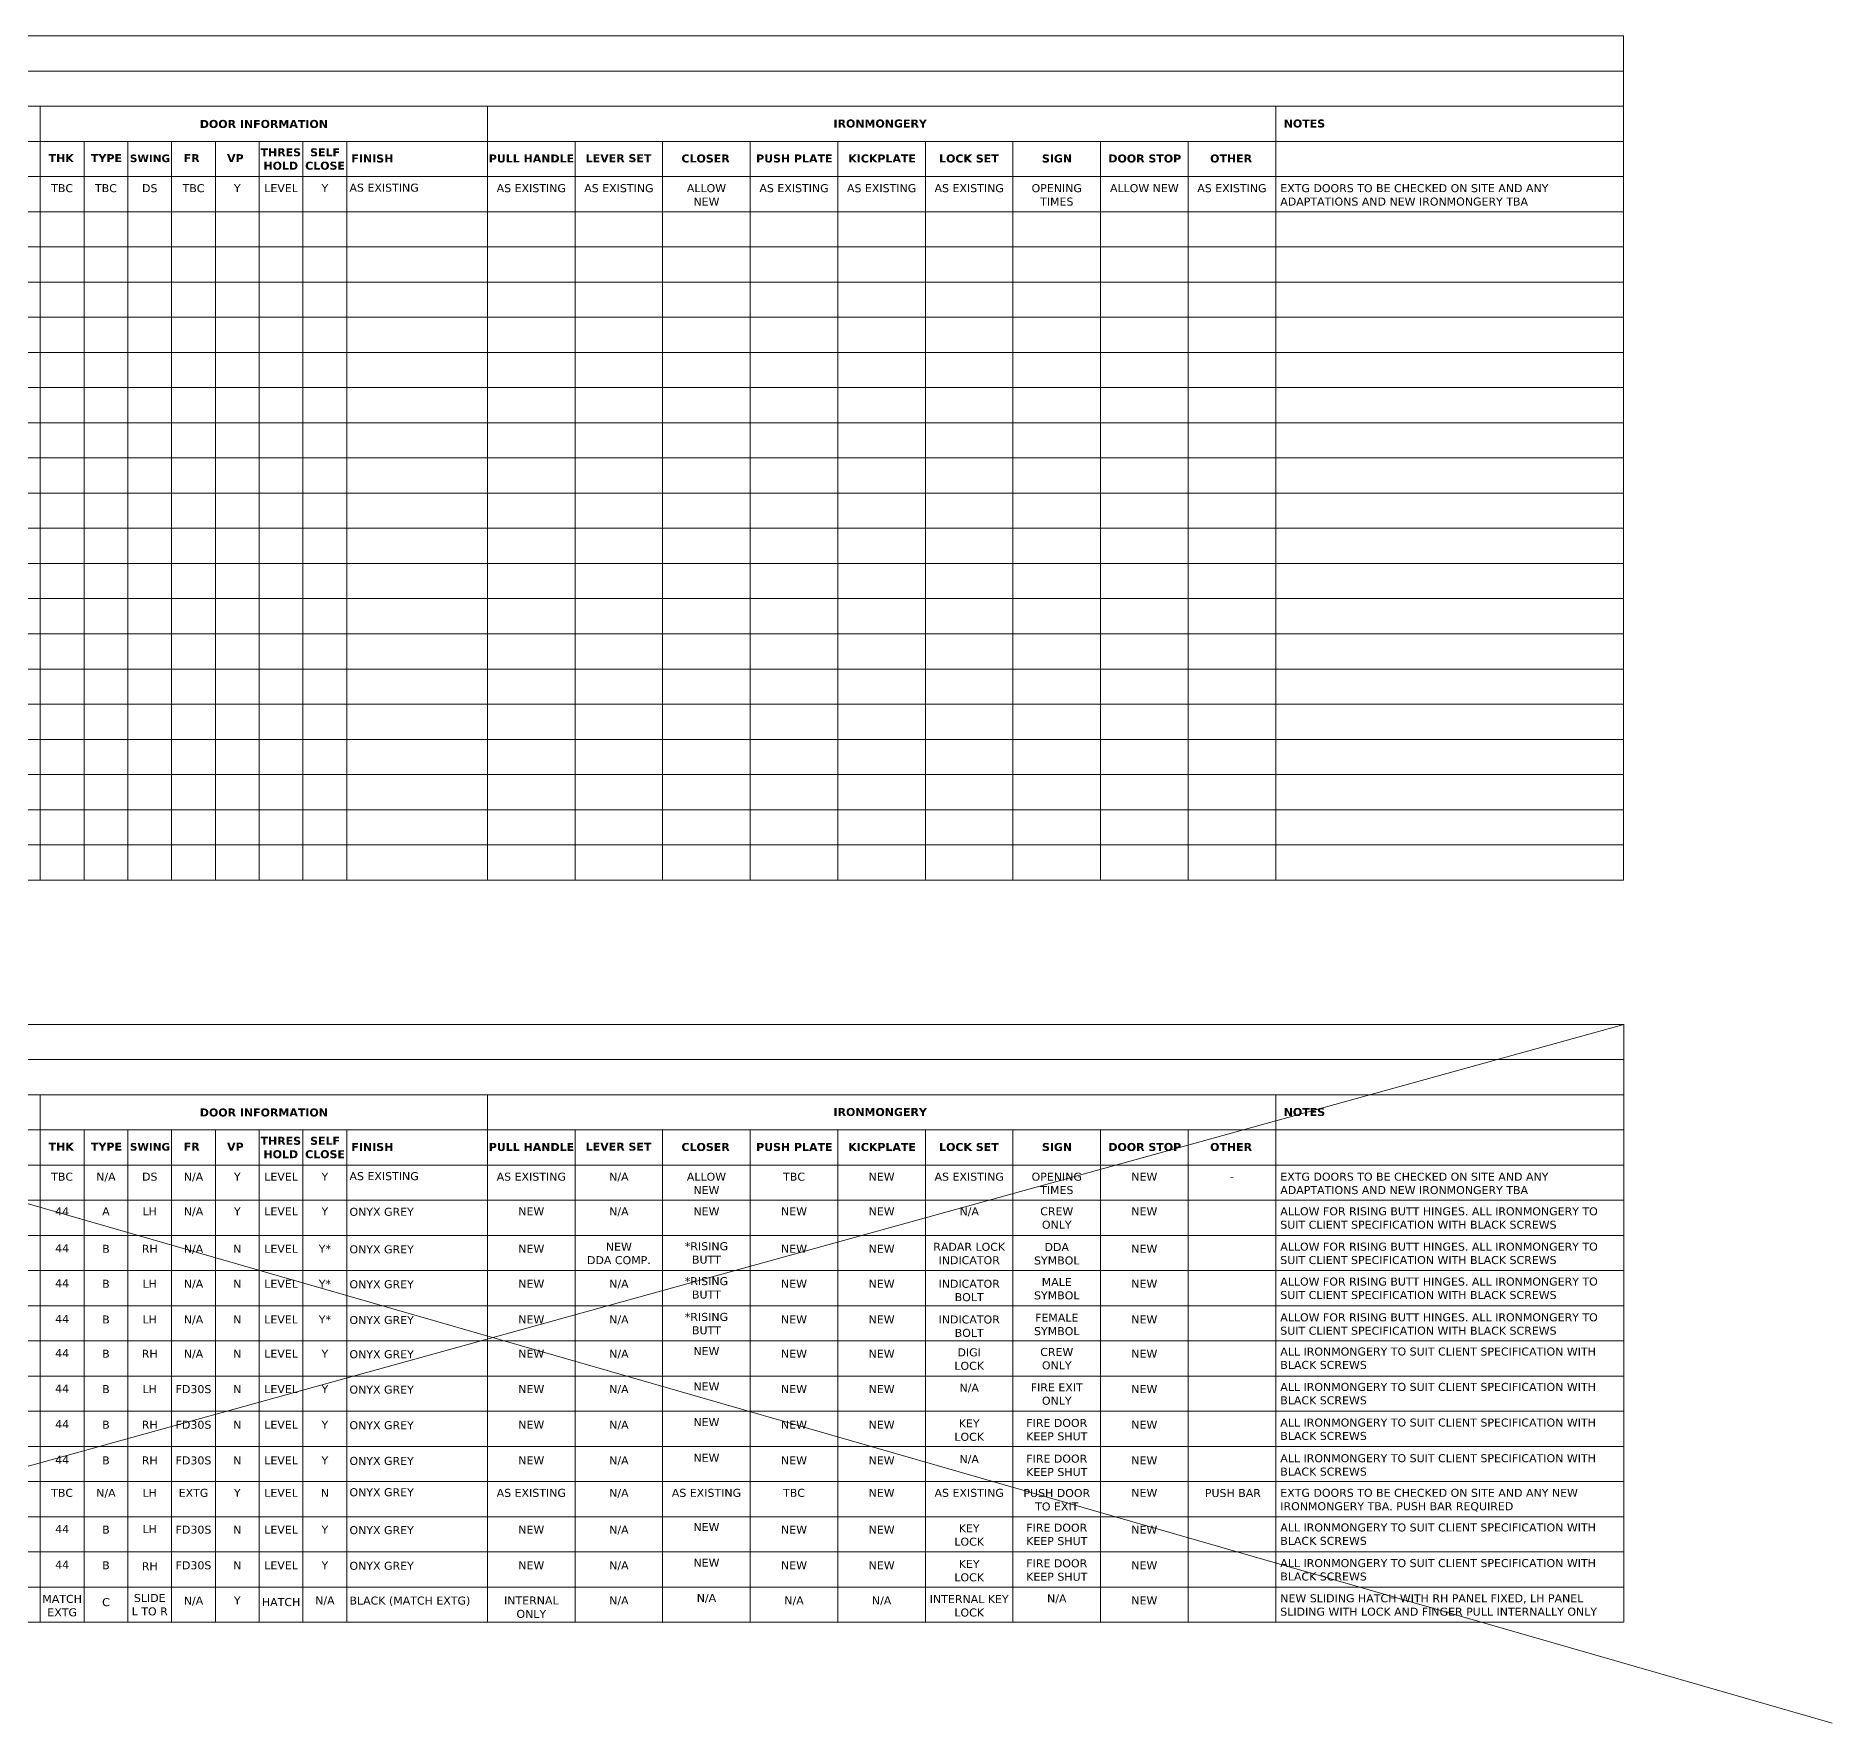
# Model space of a CAD drawing. Header units: millimetres. Extents: x -159872 to 386485, y -250577 to 158966.
# Drawn here: x -39171 to -16200, y 61100 to 82686 of the extents above; entities that cross this region are included whole.
import ezdxf

# ---------------------------------------------------------------- set-up
doc = ezdxf.new("R2010")
doc.units = ezdxf.units.MM
doc.layers.add('LDS-equipment-kitchen equipment', color=3, linetype='Continuous', lineweight=13)
doc.layers.add('LDS-struct-new-doors windows', color=5, linetype='Continuous', lineweight=9)
doc.styles.add('Verdana', font='Verdana.ttf')
doc.styles.add('Verdana (bold)', font='Verdana Bold.ttf')

msp = doc.modelspace()

# ---------------------------------------------------------------- linework, layer by layer
at = {"layer": 'LDS-equipment-kitchen equipment', "linetype": 'Continuous'}
for p, q in [((-48850, 70500), (-16200, 61100)), ((-50050, 61400), (-18863.05174, 70039.17114))]:
    msp.add_line(p, q, dxfattribs=at)
at = {"layer": 'LDS-struct-new-doors windows', "color": 7, "linetype": 'Continuous', "lineweight": 18, "transparency": 33554687}
for p, q in [((-47365.4712, 82686.34182), (-18867.88739, 82686.32533)), ((-18865.47234, 82686.35831), (-18865.46609, 71886.32482)), ((-47365.47142, 82236.34182), (-18867.88765, 82236.35831)), ((-47365.4712, 81786.34182), (-18867.88739, 81786.35831)), ((-39115.46782, 81786.3466), (-33395.47182, 81786.3499)), ((-39115.46782, 81786.3466), (-39115.46782, 71886.33653)), ((-33395.47182, 81786.3499), (-23315.47182, 81786.35574)), ((-33395.47182, 81786.3499), (-33395.46609, 71886.33322)), ((-23315.47182, 81786.35574), (-23315.46609, 71886.32739)), ((-47365.47097, 81336.34182), (-18867.88721, 81336.35831)), ((-38555.47329, 81336.34692), (-38555.46782, 71886.34231)), ((-37995.47329, 81336.34724), (-37995.46782, 71886.34263)), ((-37435.47329, 81336.34757), (-37435.46782, 71886.34296)), ((-36875.47329, 81336.34789), (-36875.46782, 71886.34328)), ((-36315.47329, 81336.34822), (-36315.46782, 71886.3436)), ((-35755.47329, 81336.34854), (-35755.46782, 71886.34393)), ((-35195.47329, 81336.34886), (-35195.46782, 71886.34425)), ((-32275.47329, 81336.35055), (-32275.46782, 71886.34594)), ((-31155.47329, 81336.3512), (-31155.46782, 71886.34659)), ((-30035.47329, 81336.35185), (-30035.46782, 71886.34724)), ((-28915.47329, 81336.3525), (-28915.46782, 71886.34789)), ((-27795.47329, 81336.35314), (-27795.46782, 71886.34853)), ((-26675.47329, 81336.35379), (-26675.46782, 71886.34918)), ((-25555.47329, 81336.35444), (-25555.46782, 71886.34983)), ((-24435.47329, 81336.35509), (-24435.46782, 71886.35048)), ((-47365.47075, 80886.34182), (-18867.88703, 80886.35831)), ((-47365.47053, 80436.34182), (-18867.88685, 80436.35831)), ((-47365.47031, 79986.34182), (-18867.88667, 79986.35831)), ((-47365.47009, 79536.34182), (-18867.88648, 79536.35831)), ((-47365.46987, 79086.34182), (-18867.8863, 79086.35831)), ((-47365.46965, 78636.34182), (-18867.88612, 78636.35831)), ((-47365.46942, 78186.34182), (-18867.88594, 78186.35831)), ((-47365.4692, 77736.34182), (-18867.88576, 77736.35831)), ((-47365.46898, 77286.34182), (-18867.88558, 77286.35831)), ((-47365.46876, 76836.34182), (-18867.88539, 76836.35831)), ((-47365.46887, 76386.34182), (-18867.88521, 76386.35831)), ((-47365.46832, 75936.34182), (-18867.88503, 75936.35831)), ((-47365.46887, 75486.34182), (-18867.88485, 75486.35831)), ((-47365.46787, 75036.34182), (-18867.88467, 75036.35831)), ((-47365.46887, 74586.34182), (-18867.88449, 74586.35831)), ((-47365.46743, 74136.34182), (-18867.8843, 74136.35831)), ((-47365.46887, 73686.34182), (-18867.88412, 73686.35831)), ((-47365.46699, 73236.34182), (-18867.88394, 73236.35831)), ((-47365.46887, 72786.34182), (-18867.88376, 72786.35831)), ((-47365.46655, 72336.34182), (-18867.88358, 72336.35831)), ((-47365.46632, 71886.34131), (-18867.88376, 71886.32482)), ((-47365.4712, 70039.18763), (-18867.88739, 70039.17114)), ((-18863.05174, 70039.17114), (-18863.04732, 62389.17114)), ((-47365.47142, 69589.18763), (-18867.88765, 69589.20411)), ((-47365.4712, 69139.18763), (-18867.88739, 69139.20411)), ((-39115.46782, 69139.1924), (-33395.47182, 69139.19571)), ((-39115.46782, 69139.1924), (-39115.46782, 62389.18285)), ((-33395.47182, 69139.19571), (-23315.47182, 69139.20154)), ((-33395.47182, 69139.19571), (-33395.46791, 62389.17954)), ((-23315.47182, 69139.20154), (-23315.46791, 62389.17371)), ((-47365.47097, 68689.18763), (-18867.88721, 68689.20411)), ((-38555.47329, 68689.19272), (-38555.46965, 62389.18253)), ((-37995.47329, 68689.19305), (-37995.46965, 62389.18221)), ((-37435.47329, 68689.19337), (-37435.46965, 62389.18188)), ((-36875.47329, 68689.1937), (-36875.46965, 62389.18156)), ((-36315.47329, 68689.19402), (-36315.46965, 62389.18123)), ((-35755.47329, 68689.19434), (-35755.46965, 62389.18091)), ((-35195.47329, 68689.19467), (-35195.46965, 62389.18059)), ((-32275.47329, 68689.19636), (-32275.46965, 62389.1789)), ((-31155.47329, 68689.19701), (-31155.46965, 62389.17825)), ((-30035.47329, 68689.19765), (-30035.46965, 62389.1776)), ((-28915.47329, 68689.1983), (-28915.46965, 62389.17695)), ((-27795.47329, 68689.19895), (-27795.46965, 62389.1763)), ((-26675.47329, 68689.1996), (-26675.46965, 62389.17566)), ((-25555.47329, 68689.20025), (-25555.46965, 62389.17501)), ((-24435.47329, 68689.20089), (-24435.46965, 62389.17436)), ((-47365.47075, 68239.18763), (-18867.88703, 68239.20411)), ((-47365.47053, 67789.18763), (-18867.88685, 67789.20411)), ((-47365.47031, 67339.18763), (-18867.88667, 67339.20411)), ((-47365.47009, 66889.18763), (-18867.88648, 66889.20411)), ((-47365.46987, 66439.18763), (-18867.8863, 66439.20411)), ((-47365.46965, 65989.18763), (-18867.88612, 65989.20411)), ((-47365.46942, 65539.18763), (-18867.88594, 65539.20411)), ((-47365.4692, 65089.18763), (-18867.88576, 65089.20411)), ((-47365.46898, 64639.18763), (-18867.88558, 64639.20411)), ((-47365.46876, 64189.18763), (-18867.88539, 64189.20411)), ((-47365.46887, 63739.18763), (-18867.88521, 63739.20411)), ((-47365.46832, 63289.18763), (-18867.88503, 63289.20411)), ((-47365.46887, 62839.18763), (-18865.46818, 62839.20412)), ((-47365.46832, 62389.18763), (-18867.88503, 62389.17114))]:
    msp.add_line(p, q, dxfattribs=at)

# ---------------------------------------------------------------- texts
at = {"layer": 'LDS-struct-new-doors windows', "color": 7, "transparency": 33554687}
for s, insert, char_height, attachment_point, line_spacing_factor, style in [('DOOR INFORMATION', (-36255.46982, 81611.04839), 102.3423032, 2, 1.00504, 'Verdana (bold)'), ('IRONMONGERY', (-28971.24664, 81616.82637), 102.3423032, 1, 1.00504, 'Verdana (bold)'), ('NOTES', (-23213.19765, 81616.82637), 102.342303, 1, 1.00504, 'Verdana (bold)'), ('THK', (-38847.3566, 81173.53794), 102.342303, 2, 1.00504, 'Verdana (bold)'), ('TYPE', (-38268.43174, 81173.53794), 102.342303, 2, 1.00504, 'Verdana (bold)'), ('SWING', (-37712.06679, 81168.42083), 97.225188, 2, 1.007663, 'Verdana (bold)'), ('FR', (-37179.22784, 81173.53794), 102.342303, 2, 1.00504, 'Verdana (bold)'), ('VP', (-36620.51197, 81173.53794), 102.342303, 2, 1.00504, 'Verdana (bold)'), ('THRES\\PHOLD', (-36039.13656, 81248.32683), 102.342303, 2, 1.00504, 'Verdana (bold)'), ('SELF\\PCLOSE', (-35473.31503, 81248.32683), 102.342303, 2, 1.00504, 'Verdana (bold)'), ('FINISH', (-35136.19765, 81169.395), 102.342303, 1, 1.00504, 'Verdana (bold)'), ('PULL HANDLE', (-32833.66158, 81169.395), 102.3423032, 2, 1.00504, 'Verdana (bold)'), ('LEVER SET', (-31719.50064, 81173.28926), 102.342303, 2, 1.00504, 'Verdana (bold)'), ('CLOSER', (-30606.44788, 81169.395), 102.342303, 2, 1.00504, 'Verdana (bold)'), ('PUSH PLATE', (-29471.85001, 81169.395), 102.342303, 2, 1.00504, 'Verdana (bold)'), ('KICKPLATE', (-28349.34494, 81169.395), 102.342303, 2, 1.00504, 'Verdana (bold)'), ('LOCK SET', (-27239.02866, 81169.395), 102.342303, 2, 1.00504, 'Verdana (bold)'), ('SIGN', (-26112.00757, 81169.395), 102.342303, 2, 1.00504, 'Verdana (bold)'), ('DOOR STOP', (-24989.70244, 81169.395), 102.342303, 2, 1.00504, 'Verdana (bold)'), ('OTHER', (-23885.68623, 81169.395), 102.342303, 2, 1.00504, 'Verdana (bold)'), ('TBC', (-38835.47137, 80789.53082), 102.342303, 2, 1.00504, 'Verdana'), ('TBC', (-38275.46428, 80789.53082), 102.342303, 2, 1.00504, 'Verdana'), ('DS', (-37715.47137, 80789.53082), 102.342303, 2, 1.00504, 'Verdana'), ('TBC', (-37155.46428, 80789.53082), 102.342303, 2, 1.00504, 'Verdana'), ('Y', (-36595.47137, 80789.53082), 102.3423, 2, 1.00504, 'Verdana'), ('LEVEL', (-36035.46428, 80789.53082), 102.342303, 2, 1.00504, 'Verdana'), ('Y', (-35475.47137, 80789.53082), 102.3423, 2, 1.00504, 'Verdana'), ('AS EXISTING', (-32835.47137, 80789.53559), 102.3423032, 2, 1.00504, 'Verdana'), ('AS EXISTING', (-31715.47191, 80789.53559), 102.3423032, 2, 1.00504, 'Verdana'), ('ALLOW\\PNEW', (-30595.47137, 80789.53559), 102.342303, 2, 1.00504, 'Verdana'), ('AS EXISTING', (-29475.47191, 80789.53559), 102.3423032, 2, 1.00504, 'Verdana'), ('AS EXISTING', (-28355.47137, 80789.53559), 102.3423032, 2, 1.00504, 'Verdana'), ('AS EXISTING', (-27235.47191, 80789.53559), 102.3423032, 2, 1.00504, 'Verdana'), ('OPENING\\PTIMES', (-26115.47137, 80789.53559), 102.342303, 2, 1.00504, 'Verdana'), ('ALLOW NEW', (-24995.47191, 80789.53559), 102.342303, 2, 1.00504, 'Verdana'), ('AS EXISTING', (-23875.47137, 80789.53559), 102.3423032, 2, 1.00504, 'Verdana'), ('DOOR INFORMATION', (-36255.46982, 68963.8942), 102.3423032, 2, 1.00504, 'Verdana (bold)'), ('IRONMONGERY', (-28971.24664, 68969.67218), 102.3423032, 1, 1.00504, 'Verdana (bold)'), ('NOTES', (-23213.19765, 68969.67218), 102.342303, 1, 1.00504, 'Verdana (bold)'), ('THK', (-38847.3566, 68526.38375), 102.342303, 2, 1.00504, 'Verdana (bold)'), ('TYPE', (-38268.43174, 68526.38375), 102.342303, 2, 1.00504, 'Verdana (bold)'), ('SWING', (-37712.06679, 68521.26663), 97.225188, 2, 1.007663, 'Verdana (bold)'), ('FR', (-37179.22784, 68526.38375), 102.342303, 2, 1.00504, 'Verdana (bold)'), ('VP', (-36620.51197, 68526.38375), 102.342303, 2, 1.00504, 'Verdana (bold)'), ('THRES\\PHOLD', (-36039.13656, 68601.17264), 102.342303, 2, 1.00504, 'Verdana (bold)'), ('SELF\\PCLOSE', (-35473.31503, 68601.17264), 102.342303, 2, 1.00504, 'Verdana (bold)'), ('FINISH', (-35136.19765, 68522.24081), 102.342303, 1, 1.00504, 'Verdana (bold)'), ('PULL HANDLE', (-32833.66158, 68522.24081), 102.3423032, 2, 1.00504, 'Verdana (bold)'), ('LEVER SET', (-31719.50064, 68526.13507), 102.342303, 2, 1.00504, 'Verdana (bold)'), ('CLOSER', (-30606.44788, 68522.24081), 102.342303, 2, 1.00504, 'Verdana (bold)'), ('PUSH PLATE', (-29471.85001, 68522.24081), 102.342303, 2, 1.00504, 'Verdana (bold)'), ('KICKPLATE', (-28349.34494, 68522.24081), 102.342303, 2, 1.00504, 'Verdana (bold)'), ('LOCK SET', (-27239.02866, 68522.24081), 102.342303, 2, 1.00504, 'Verdana (bold)'), ('SIGN', (-26112.00757, 68522.24081), 102.342303, 2, 1.00504, 'Verdana (bold)'), ('DOOR STOP', (-24989.70244, 68522.24081), 102.342303, 2, 1.00504, 'Verdana (bold)'), ('OTHER', (-23885.68623, 68522.24081), 102.342303, 2, 1.00504, 'Verdana (bold)'), ('TBC', (-38835.47137, 68142.37663), 102.342303, 2, 1.00504, 'Verdana'), ('DS', (-37715.47137, 68142.37663), 102.342303, 2, 1.00504, 'Verdana'), ('N/A', (-37155.46428, 68142.37663), 102.342303, 2, 1.00504, 'Verdana'), ('Y', (-36595.47137, 68142.37663), 102.3423, 2, 1.00504, 'Verdana'), ('LEVEL', (-36035.46428, 68142.37663), 102.342303, 2, 1.00504, 'Verdana'), ('Y', (-35475.47137, 68142.37663), 102.3423, 2, 1.00504, 'Verdana'), ('AS EXISTING', (-32835.47137, 68142.38139), 102.3423032, 2, 1.00504, 'Verdana'), ('N/A', (-31715.47191, 68142.38139), 102.342303, 2, 1.00504, 'Verdana'), ('ALLOW\\PNEW', (-30595.47137, 68142.38139), 102.342303, 2, 1.00504, 'Verdana'), ('TBC', (-29475.47191, 68142.38139), 102.342303, 2, 1.00504, 'Verdana'), ('NEW', (-28355.47137, 68142.38139), 102.342303, 2, 1.00504, 'Verdana'), ('AS EXISTING', (-27235.47191, 68142.38139), 102.3423032, 2, 1.00504, 'Verdana'), ('OPENING\\PTIMES', (-26115.47137, 68142.38139), 102.342303, 2, 1.00504, 'Verdana'), ('NEW', (-24995.47191, 68142.38139), 102.342303, 2, 1.00504, 'Verdana'), ('-', (-23875.47137, 68142.38139), 102.3423, 2, 1.00504, 'Verdana'), ('44', (-38835.47137, 67699.27732), 102.342303, 2, 1.00504, 'Verdana'), ('LH', (-37715.47137, 67699.27732), 102.342303, 2, 1.00504, 'Verdana'), ('N/A', (-37155.46428, 67699.27732), 102.342303, 2, 1.00504, 'Verdana'), ('Y', (-36595.47137, 67699.27732), 102.3423, 2, 1.00504, 'Verdana'), ('LEVEL', (-36035.46428, 67699.27732), 102.342303, 2, 1.00504, 'Verdana'), ('Y', (-35475.47137, 67699.27732), 102.3423, 2, 1.00504, 'Verdana'), ('NEW', (-32835.47137, 67699.27255), 102.342303, 2, 1.00504, 'Verdana'), ('N/A', (-31715.47191, 67699.27255), 102.342303, 2, 1.00504, 'Verdana'), ('NEW', (-30595.47137, 67699.27255), 102.342303, 2, 1.00504, 'Verdana'), ('NEW', (-29475.47191, 67699.27255), 102.342303, 2, 1.00504, 'Verdana'), ('NEW', (-28355.47137, 67699.27255), 102.342303, 2, 1.00504, 'Verdana'), ('N/A', (-27235.47191, 67699.27255), 102.342303, 2, 1.00504, 'Verdana'), ('CREW\\PONLY', (-26115.47137, 67699.27255), 102.342303, 2, 1.00504, 'Verdana'), ('NEW', (-24995.47191, 67699.27255), 102.342303, 2, 1.00504, 'Verdana'), ('44', (-38835.47137, 67226.69069), 102.342303, 2, 1.00504, 'Verdana'), ('RH', (-37715.47137, 67219.06051), 102.342303, 2, 1.00504, 'Verdana'), ('N/A', (-37155.46428, 67219.06051), 102.342303, 2, 1.00504, 'Verdana'), ('N', (-36595.47137, 67219.06051), 102.3423, 2, 1.00504, 'Verdana'), ('LEVEL', (-36035.46428, 67219.06051), 102.342303, 2, 1.00504, 'Verdana'), ('Y*', (-35475.47137, 67219.06051), 102.342303, 2, 1.00504, 'Verdana'), ('NEW', (-32835.47137, 67219.05575), 102.342303, 2, 1.00504, 'Verdana'), ('NEW\\PDDA COMP.', (-31715.47191, 67245.7304), 102.342303, 2, 1.00504, 'Verdana'), ('*RISING\\PBUTT', (-30595.47137, 67252.45875), 102.342303, 2, 1.00504, 'Verdana'), ('NEW', (-29475.47191, 67219.05575), 102.342303, 2, 1.00504, 'Verdana'), ('NEW', (-28355.47137, 67219.05575), 102.342303, 2, 1.00504, 'Verdana'), ('RADAR LOCK\\PINDICATOR', (-27235.47191, 67245.35548), 102.342303, 2, 1.00504, 'Verdana'), ('DDA\\PSYMBOL', (-26115.47137, 67241.8589), 102.342303, 2, 1.00504, 'Verdana'), ('NEW', (-24995.47191, 67219.05575), 102.342303, 2, 1.00504, 'Verdana'), ('44', (-38835.47137, 66779.7052), 102.342303, 2, 1.00504, 'Verdana'), ('LH', (-37715.47137, 66772.07502), 102.342303, 2, 1.00504, 'Verdana'), ('N/A', (-37155.46428, 66772.07502), 102.342303, 2, 1.00504, 'Verdana'), ('N', (-36595.47137, 66772.07502), 102.3423, 2, 1.00504, 'Verdana'), ('LEVEL', (-36035.46428, 66772.07502), 102.342303, 2, 1.00504, 'Verdana'), ('Y*', (-35475.47137, 66772.07502), 102.342303, 2, 1.00504, 'Verdana'), ('NEW', (-32835.47137, 66772.07026), 102.342303, 2, 1.00504, 'Verdana'), ('N/A', (-31715.47191, 66772.07026), 102.342303, 2, 1.00504, 'Verdana'), ('*RISING\\PBUTT', (-30595.47137, 66805.47326), 102.342303, 2, 1.00504, 'Verdana'), ('NEW', (-29475.47191, 66772.07026), 102.342303, 2, 1.00504, 'Verdana'), ('NEW', (-28355.47137, 66772.07026), 102.342303, 2, 1.00504, 'Verdana'), ('INDICATOR\\PBOLT', (-27235.47191, 66772.07026), 102.342303, 2, 1.00504, 'Verdana'), ('MALE\\PSYMBOL', (-26115.47137, 66794.87341), 102.342303, 2, 1.00504, 'Verdana'), ('NEW', (-24995.47191, 66772.07026), 102.342303, 2, 1.00504, 'Verdana'), ('44', (-38835.47137, 66322.61493), 102.342303, 2, 1.00504, 'Verdana'), ('LH', (-37715.47137, 66314.98475), 102.342303, 2, 1.00504, 'Verdana'), ('N/A', (-37155.46428, 66314.98475), 102.342303, 2, 1.00504, 'Verdana'), ('N', (-36595.47137, 66314.98475), 102.3423, 2, 1.00504, 'Verdana'), ('LEVEL', (-36035.46428, 66314.98475), 102.342303, 2, 1.00504, 'Verdana'), ('Y*', (-35475.47137, 66314.98475), 102.342303, 2, 1.00504, 'Verdana'), ('NEW', (-32835.47137, 66314.97998), 102.342303, 2, 1.00504, 'Verdana'), ('N/A', (-31715.47191, 66314.97998), 102.342303, 2, 1.00504, 'Verdana'), ('*RISING\\PBUTT', (-30595.47137, 66348.38299), 102.342303, 2, 1.00504, 'Verdana'), ('NEW', (-29475.47191, 66314.97998), 102.342303, 2, 1.00504, 'Verdana'), ('NEW', (-28355.47137, 66314.97998), 102.342303, 2, 1.00504, 'Verdana'), ('INDICATOR\\PBOLT', (-27235.47191, 66314.97998), 102.342303, 2, 1.00504, 'Verdana'), ('FEMALE\\PSYMBOL', (-26115.47137, 66337.78314), 102.342303, 2, 1.00504, 'Verdana'), ('NEW', (-24995.47191, 66314.97998), 102.342303, 2, 1.00504, 'Verdana'), ('44', (-38835.47137, 65884.48202), 102.342303, 2, 1.00504, 'Verdana'), ('RH', (-37715.47137, 65876.85184), 102.342303, 2, 1.00504, 'Verdana'), ('N/A', (-37155.46428, 65876.85184), 102.342303, 2, 1.00504, 'Verdana'), ('N', (-36595.47137, 65876.85184), 102.3423, 2, 1.00504, 'Verdana'), ('LEVEL', (-36035.46428, 65876.85184), 102.342303, 2, 1.00504, 'Verdana'), ('Y', (-35475.47137, 65876.85184), 102.3423, 2, 1.00504, 'Verdana'), ('NEW', (-32835.47137, 65876.84707), 102.342303, 2, 1.00504, 'Verdana'), ('N/A', (-31715.47191, 65876.84707), 102.342303, 2, 1.00504, 'Verdana'), ('NEW', (-30595.47137, 65910.25007), 102.342303, 2, 1.00504, 'Verdana'), ('NEW', (-29475.47191, 65876.84707), 102.342303, 2, 1.00504, 'Verdana'), ('NEW', (-28355.47137, 65876.84707), 102.342303, 2, 1.00504, 'Verdana'), ('DIGI\\PLOCK', (-27235.47191, 65894.44189), 102.342303, 2, 1.00504, 'Verdana'), ('CREW\\PONLY', (-26115.47137, 65899.65022), 102.342303, 2, 1.00504, 'Verdana'), ('NEW', (-24995.47191, 65876.84707), 102.342303, 2, 1.00504, 'Verdana'), ('44', (-38835.47137, 65431.91293), 102.342303, 2, 1.00504, 'Verdana'), ('LH', (-37715.47137, 65424.28275), 102.342303, 2, 1.00504, 'Verdana'), ('FD30S', (-37155.46428, 65424.28275), 102.342303, 2, 1.00504, 'Verdana'), ('N', (-36595.47137, 65424.28275), 102.3423, 2, 1.00504, 'Verdana'), ('LEVEL', (-36035.46428, 65424.28275), 102.342303, 2, 1.00504, 'Verdana'), ('Y', (-35475.47137, 65424.28275), 102.3423, 2, 1.00504, 'Verdana'), ('NEW', (-32835.47137, 65424.27798), 102.342303, 2, 1.00504, 'Verdana'), ('N/A', (-31715.47191, 65424.27798), 102.342303, 2, 1.00504, 'Verdana'), ('NEW', (-30595.47137, 65457.68099), 102.342303, 2, 1.00504, 'Verdana'), ('NEW', (-29475.47191, 65424.27798), 102.342303, 2, 1.00504, 'Verdana'), ('NEW', (-28355.47137, 65424.27798), 102.342303, 2, 1.00504, 'Verdana'), ('N/A', (-27235.47191, 65441.8728), 102.342303, 2, 1.00504, 'Verdana'), ('FIRE EXIT\\PONLY', (-26115.47137, 65447.08114), 102.342303, 2, 1.00504, 'Verdana'), ('NEW', (-24995.47191, 65424.27798), 102.342303, 2, 1.00504, 'Verdana'), ('44', (-38835.47137, 64976.21307), 102.342303, 2, 1.00504, 'Verdana'), ('RH', (-37715.47137, 64968.58289), 102.342303, 2, 1.00504, 'Verdana'), ('FD30S', (-37155.46428, 64968.58289), 102.342303, 2, 1.00504, 'Verdana'), ('N', (-36595.47137, 64968.58289), 102.3423, 2, 1.00504, 'Verdana'), ('LEVEL', (-36035.46428, 64968.58289), 102.342303, 2, 1.00504, 'Verdana'), ('Y', (-35475.47137, 64968.58289), 102.3423, 2, 1.00504, 'Verdana'), ('NEW', (-32835.47137, 64968.57812), 102.342303, 2, 1.00504, 'Verdana'), ('N/A', (-31715.47191, 64968.57812), 102.342303, 2, 1.00504, 'Verdana'), ('NEW', (-30595.47137, 65001.98113), 102.342303, 2, 1.00504, 'Verdana'), ('NEW', (-29475.47191, 64968.57812), 102.342303, 2, 1.00504, 'Verdana'), ('NEW', (-28355.47137, 64968.57812), 102.342303, 2, 1.00504, 'Verdana'), ('KEY \\PLOCK', (-27235.47191, 64986.17294), 102.342303, 2, 1.00504, 'Verdana'), ('FIRE DOOR\\PKEEP SHUT', (-26115.47137, 64991.38128), 102.342303, 2, 1.00504, 'Verdana'), ('NEW', (-24995.47191, 64968.57812), 102.342303, 2, 1.00504, 'Verdana'), ('44', (-38835.47137, 64519.78208), 102.342303, 2, 1.00504, 'Verdana'), ('RH', (-37715.47137, 64512.1519), 102.342303, 2, 1.00504, 'Verdana'), ('FD30S', (-37155.46428, 64512.1519), 102.342303, 2, 1.00504, 'Verdana'), ('N', (-36595.47137, 64512.1519), 102.3423, 2, 1.00504, 'Verdana'), ('LEVEL', (-36035.46428, 64512.1519), 102.342303, 2, 1.00504, 'Verdana'), ('Y', (-35475.47137, 64512.1519), 102.3423, 2, 1.00504, 'Verdana'), ('NEW', (-32835.47137, 64512.14713), 102.342303, 2, 1.00504, 'Verdana'), ('N/A', (-31715.47191, 64512.14713), 102.342303, 2, 1.00504, 'Verdana'), ('NEW', (-30595.47137, 64545.55014), 102.342303, 2, 1.00504, 'Verdana'), ('NEW', (-29475.47191, 64512.14713), 102.342303, 2, 1.00504, 'Verdana'), ('NEW', (-28355.47137, 64512.14713), 102.342303, 2, 1.00504, 'Verdana'), ('N/A', (-27235.47191, 64529.74195), 102.342303, 2, 1.00504, 'Verdana'), ('FIRE DOOR\\PKEEP SHUT', (-26115.47137, 64534.95029), 102.342303, 2, 1.00504, 'Verdana'), ('NEW', (-24995.47191, 64512.14713), 102.342303, 2, 1.00504, 'Verdana'), ('TBC', (-38835.47137, 64097.16892), 102.342303, 2, 1.00504, 'Verdana'), ('LH', (-37715.47137, 64097.16892), 102.342303, 2, 1.00504, 'Verdana'), ('EXTG', (-37155.46428, 64097.16892), 102.342303, 2, 1.00504, 'Verdana'), ('Y', (-36595.47137, 64097.16892), 102.3423, 2, 1.00504, 'Verdana'), ('LEVEL', (-36035.46428, 64097.16892), 102.342303, 2, 1.00504, 'Verdana'), ('N', (-35475.47137, 64097.16892), 102.3423, 2, 1.00504, 'Verdana'), ('AS EXISTING', (-32835.47137, 64097.17369), 102.3423032, 2, 1.00504, 'Verdana'), ('N/A', (-31715.47191, 64097.17369), 102.342303, 2, 1.00504, 'Verdana'), ('AS EXISTING', (-30595.47137, 64097.17369), 102.3423032, 2, 1.00504, 'Verdana'), ('TBC', (-29475.47191, 64097.17369), 102.342303, 2, 1.00504, 'Verdana'), ('NEW', (-28355.47137, 64097.17369), 102.342303, 2, 1.00504, 'Verdana'), ('AS EXISTING', (-27235.47191, 64097.17369), 102.3423032, 2, 1.00504, 'Verdana'), ('PUSH DOOR\\PTO EXIT', (-26115.47137, 64094.55896), 102.342303, 2, 1.00504, 'Verdana'), ('NEW', (-24995.47191, 64097.17369), 102.342303, 2, 1.00504, 'Verdana'), ('PUSH BAR', (-23863.1862, 64094.55896), 102.342303, 2, 1.00504, 'Verdana'), ('44', (-38835.47137, 63633.80478), 102.342303, 2, 1.00504, 'Verdana'), ('LH', (-37715.47137, 63633.22432), 102.342303, 2, 1.00504, 'Verdana'), ('NEW', (-30595.47137, 63659.57284), 102.342303, 2, 1.00504, 'Verdana'), ('KEY\\PLOCK', (-27235.47191, 63643.76465), 102.342303, 2, 1.00504, 'Verdana'), ('FIRE DOOR\\PKEEP SHUT', (-26115.47137, 63651.4818), 102.342303, 2, 1.00504, 'Verdana'), ('FD30S', (-37155.46428, 63626.1746), 102.342303, 2, 1.00504, 'Verdana'), ('N', (-36595.47137, 63626.1746), 102.3423, 2, 1.00504, 'Verdana'), ('LEVEL', (-36035.46428, 63626.1746), 102.342303, 2, 1.00504, 'Verdana'), ('Y', (-35475.47137, 63626.1746), 102.3423, 2, 1.00504, 'Verdana'), ('NEW', (-32835.47137, 63626.16984), 102.342303, 2, 1.00504, 'Verdana'), ('N/A', (-31715.47191, 63626.16984), 102.342303, 2, 1.00504, 'Verdana'), ('NEW', (-29475.47191, 63626.16984), 102.342303, 2, 1.00504, 'Verdana'), ('NEW', (-28355.47137, 63626.16984), 102.342303, 2, 1.00504, 'Verdana'), ('NEW', (-24995.47191, 63626.16984), 102.342303, 2, 1.00504, 'Verdana'), ('44', (-38835.47137, 63177.89693), 102.342303, 2, 1.00504, 'Verdana'), ('FD30S', (-37155.46428, 63170.26675), 102.342303, 2, 1.00504, 'Verdana'), ('N', (-36595.47137, 63170.26675), 102.3423, 2, 1.00504, 'Verdana'), ('LEVEL', (-36035.46428, 63170.26675), 102.342303, 2, 1.00504, 'Verdana'), ('Y', (-35475.47137, 63170.26675), 102.3423, 2, 1.00504, 'Verdana'), ('NEW', (-32835.47137, 63170.26199), 102.342303, 2, 1.00504, 'Verdana'), ('N/A', (-31715.47191, 63170.26199), 102.342303, 2, 1.00504, 'Verdana'), ('NEW', (-30595.47137, 63203.66499), 102.342303, 2, 1.00504, 'Verdana'), ('NEW', (-29475.47191, 63170.26199), 102.342303, 2, 1.00504, 'Verdana'), ('NEW', (-28355.47137, 63170.26199), 102.342303, 2, 1.00504, 'Verdana'), ('KEY\\PLOCK', (-27235.47191, 63187.8568), 102.342303, 2, 1.00504, 'Verdana'), ('FIRE DOOR\\PKEEP SHUT', (-26115.47137, 63195.57395), 102.342303, 2, 1.00504, 'Verdana'), ('NEW', (-24995.47191, 63170.26199), 102.342303, 2, 1.00504, 'Verdana'), ('RH', (-37715.47137, 63158.62331), 102.342303, 2, 1.00504, 'Verdana'), ('MATCH\\PEXTG', (-38835.47137, 62740.1847), 102.342303, 2, 1.00504, 'Verdana'), ('SLIDE\\PL TO R', (-37715.47137, 62752.17143), 102.342303, 2, 1.00504, 'Verdana'), ('N/A', (-37155.46428, 62719.35319), 102.342303, 2, 1.00504, 'Verdana'), ('Y', (-36595.47137, 62720.8418), 102.3423, 2, 1.00504, 'Verdana'), ('N/A', (-35475.47137, 62720.8418), 102.342303, 2, 1.00504, 'Verdana'), ('INTERNAL\\PONLY', (-32835.47137, 62720.19063), 102.342303, 2, 1.00504, 'Verdana'), ('N/A', (-31715.47191, 62720.19063), 102.342303, 2, 1.00504, 'Verdana'), ('N/A', (-30595.47137, 62753.59363), 102.342303, 2, 1.00504, 'Verdana'), ('N/A', (-29475.47191, 62720.19063), 102.342303, 2, 1.00504, 'Verdana'), ('N/A', (-28355.47137, 62720.19063), 102.342303, 2, 1.00504, 'Verdana'), ('INTERNAL KEY\\PLOCK', (-27235.47191, 62737.78545), 102.3423032, 2, 1.00504, 'Verdana'), ('N/A', (-26115.47137, 62745.50259), 102.342303, 2, 1.00504, 'Verdana'), ('NEW', (-24995.47191, 62720.19063), 102.342303, 2, 1.00504, 'Verdana'), ('HATCH', (-36035.46428, 62699.75988), 102.342303, 2, 1.00504, 'Verdana')]:
    msp.add_mtext(s, dxfattribs=dict(at, insert=insert, char_height=char_height, attachment_point=attachment_point, line_spacing_factor=line_spacing_factor, style=style))
at = {"layer": 'LDS-struct-new-doors windows', "color": 7, "transparency": 33554687, "attachment_point": 1, "line_spacing_factor": 1.00504, "style": 'Verdana'}
for s, insert, char_height, width in [('AS EXISTING', (-35160.96662, 80795.87081), 102.3423032, 1740.7263724), ('EXTG DOORS TO BE CHECKED ON SITE AND ANY ADAPTATIONS AND NEW IRONMONGERY TBA', (-23256.98013, 80789.53559), 102.3423032, 4345.3104361), ('AS EXISTING', (-35160.96662, 68148.71661), 102.3423032, 1740.7263724), ('EXTG DOORS TO BE CHECKED ON SITE AND ANY ADAPTATIONS AND NEW IRONMONGERY TBA', (-23256.98013, 68142.38139), 102.3423032, 4345.3104361), ('ONYX GREY', (-35160.96662, 67692.93733), 102.342303, 1740.7263724), ('ALLOW FOR RISING BUTT HINGES. ALL IRONMONGERY TO SUIT CLIENT SPECIFICATION WITH BLACK SCREWS', (-23256.98013, 67699.27255), 102.3423032, 4345.3104361), ('ONYX GREY', (-35160.96662, 67212.72052), 102.342303, 1740.7263724), ('ALLOW FOR RISING BUTT HINGES. ALL IRONMONGERY TO SUIT CLIENT SPECIFICATION WITH BLACK SCREWS', (-23256.98013, 67247.15883), 102.3423032, 4345.3104361), ('ONYX GREY', (-35160.96662, 66765.73504), 102.342303, 1740.7263724), ('ALLOW FOR RISING BUTT HINGES. ALL IRONMONGERY TO SUIT CLIENT SPECIFICATION WITH BLACK SCREWS', (-23256.98013, 66800.17334), 102.3423032, 4345.3104361), ('ONYX GREY', (-35160.96662, 66308.64476), 102.342303, 1740.7263724), ('ALLOW FOR RISING BUTT HINGES. ALL IRONMONGERY TO SUIT CLIENT SPECIFICATION WITH BLACK SCREWS', (-23256.98013, 66343.08306), 102.3423032, 4345.3104361), ('ONYX GREY', (-35160.96662, 65870.51185), 102.342303, 1740.7263724), ('ALL IRONMONGERY TO SUIT CLIENT SPECIFICATION WITH BLACK SCREWS', (-23256.98013, 65904.95015), 102.3423032, 4345.3104361), ('ONYX GREY', (-35160.96662, 65417.94276), 102.342303, 1740.7263724), ('ALL IRONMONGERY TO SUIT CLIENT SPECIFICATION WITH BLACK SCREWS', (-23256.98013, 65452.38106), 102.3423032, 4345.3104361), ('ONYX GREY', (-35160.96662, 64962.2429), 102.342303, 1740.7263724), ('ALL IRONMONGERY TO SUIT CLIENT SPECIFICATION WITH BLACK SCREWS', (-23256.98013, 64996.6812), 102.3423032, 4345.3104361), ('ONYX GREY', (-35160.96662, 64505.81191), 102.342303, 1740.7263724), ('ALL IRONMONGERY TO SUIT CLIENT SPECIFICATION WITH BLACK SCREWS', (-23256.98013, 64540.25021), 102.3423032, 4345.3104361), ('ONYX GREY', (-35160.96662, 64104.82459), 102.342303, 1740.7263724), ('EXTG DOORS TO BE CHECKED ON SITE AND ANY NEW IRONMONGERY TBA. PUSH BAR REQUIRED', (-23256.98013, 64097.17369), 102.3423032, 4345.3104361), ('ALL IRONMONGERY TO SUIT CLIENT SPECIFICATION WITH BLACK SCREWS', (-23256.98013, 63654.27292), 102.3423032, 4345.3104361), ('ONYX GREY', (-35160.96662, 63619.83461), 102.342303, 1740.7263724), ('ALL IRONMONGERY TO SUIT CLIENT SPECIFICATION WITH BLACK SCREWS', (-23256.98013, 63198.36507), 102.3423032, 4345.3104361), ('ONYX GREY', (-35160.96662, 63163.92676), 102.342303, 1740.7263724), ('BLACK (MATCH EXTG)', (-35160.96662, 62718.71152), 102.3423032, 1740.7263724), ('NEW SLIDING HATCH WITH RH PANEL FIXED, LH PANEL SLIDING WITH LOCK AND FINGER PULL INTERNALLY ONLY', (-23256.98013, 62748.29371), 102.3423032, 4345.3104361)]:
    msp.add_mtext(s, dxfattribs=dict(at, insert=insert, char_height=char_height, width=width))
at = {"layer": 'LDS-struct-new-doors windows', "color": 1, "transparency": 33554687, "attachment_point": 2, "line_spacing_factor": 1.00504, "style": 'Verdana'}
for s, insert, char_height in [('N/A', (-38275.46428, 68142.37663), 102.342303), ('A', (-38275.46428, 67699.27732), 102.3423), ('B', (-38275.46428, 67219.06051), 102.3423), ('B', (-38275.46428, 66772.07502), 102.3423), ('B', (-38275.46428, 66314.98475), 102.3423), ('B', (-38275.46428, 65876.85184), 102.3423), ('B', (-38275.46428, 65424.28275), 102.3423), ('B', (-38275.46428, 64968.58289), 102.3423), ('B', (-38275.46428, 64512.1519), 102.3423), ('N/A', (-38275.46428, 64097.16892), 102.342303), ('B', (-38275.46428, 63626.1746), 102.3423), ('B', (-38275.46428, 63170.26675), 102.3423), ('C', (-38275.46428, 62698.25071), 102.3423)]:
    msp.add_mtext(s, dxfattribs=dict(at, insert=insert, char_height=char_height))

doc.saveas('drawing.dxf')
